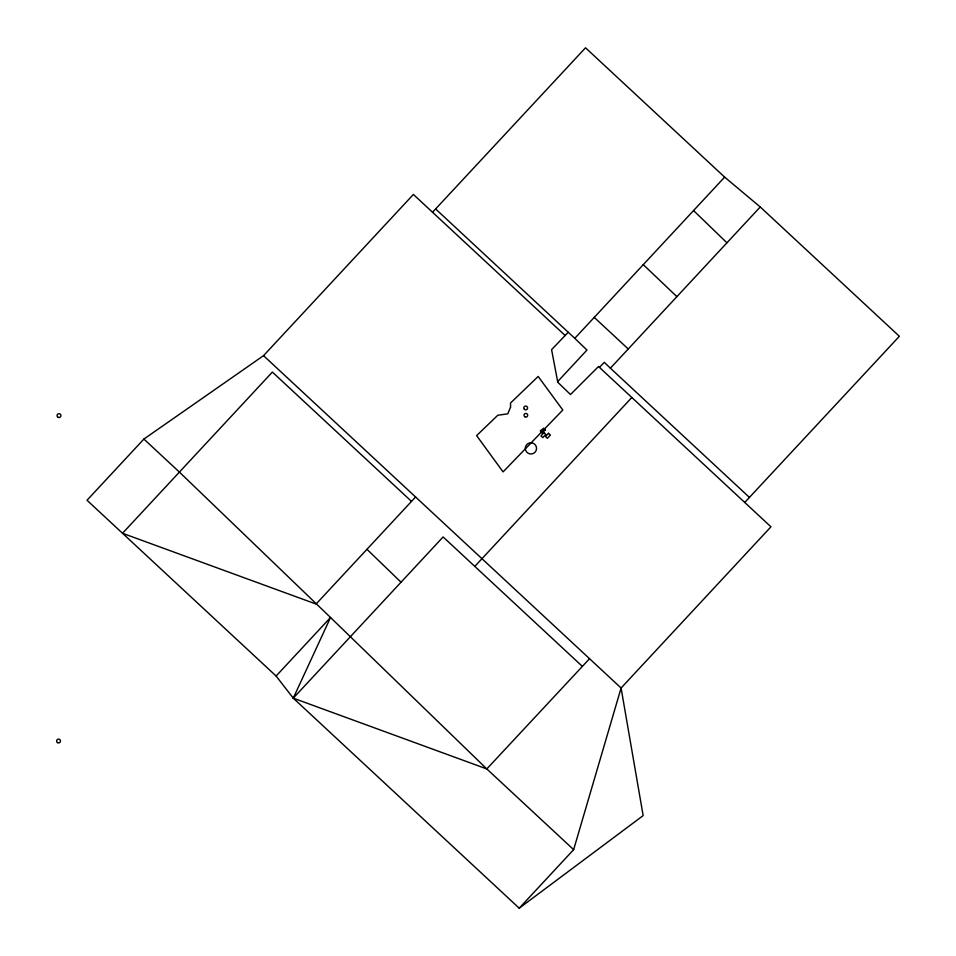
<?xml version="1.0" encoding="UTF-8"?>
<svg xmlns="http://www.w3.org/2000/svg" width="956" height="956" viewBox="0 0 956 956"><rect width="100%" height="100%" fill="white"/><g stroke="black" fill="none" stroke-linecap="round" stroke-linejoin="round"><path stroke-width="1.43" d="M565.187 335.556L413.386 194.45L263.533 355.656L143.89 439.067L87.008 500.263L276.105 676.035L293.265 698.155L519.216 908.2L573.648 849.657L621.089 688.021L770.942 526.816L598.504 366.518L570.493 394.529L557.778 382.257L551.588 349.633L568.258 332.258M573.648 849.657L486.807 768.935L293.265 698.155L330.525 617.492L179.405 472.085L143.89 439.067M432.542 212.256L585.526 47.8L724.636 177.123L760.247 206.974L899.369 336.297L744.736 502.45M415.585 496.989L316.066 604.049L122.523 533.281L272.376 372.075L411.498 501.386M557.659 381.599L586.96 350.075L574.783 338.328L724.636 177.123M276.105 676.035L330.525 617.492L486.807 768.935L589.541 658.696M293.265 698.155L443.118 536.949L582.24 666.272M749.516 497.502L610.394 368.191L760.247 206.974M474.797 566.406L631.82 397.493M599.424 367.379L604.312 362.324L610.394 368.191M519.216 908.2L643.149 815.599L621.089 688.021L263.533 355.656M643.269 264.657L676.896 296.647M594.25 317.392L628.247 348.988M435.673 209.006L574.783 338.328M693.554 210.571L726.942 242.812M366.961 549.306L401.042 582.216M525.406 447.516L525.37 448.973A5.605 5.605 0 0 0 531.046 453.981A5.605 5.605 0 0 0 536.519 448.758A5.605 5.605 0 0 0 531.799 442.843L530.341 442.807A5.605 5.605 0 0 0 525.406 447.516M510.564 407.113L507.815 413.84L497.813 415.239L476.614 435.613L503.071 471.894L562.809 410.028L538.168 376.449L510.528 403.026L510.564 407.113M543.868 432.566L540.988 435.996L542.817 437.621L545.792 434.263L543.868 432.566M548.517 433.283L545.529 436.581L547.334 438.302L550.405 435.088L548.517 433.283M545.398 430.057L541.813 432.901L540.331 430.869L543.725 428.204L545.398 430.057M524.713 416.685A1.816 1.816 0 0 0 527.664 415.549A1.816 1.816 0 0 0 525.202 413.566A1.816 1.816 0 0 0 524.713 416.685M57.862 417.151A1.912 1.912 0 0 0 60.897 415.788A1.912 1.912 0 0 0 58.208 413.84A1.912 1.912 0 0 0 57.862 417.151M524.378 409.288A1.876 1.876 0 0 0 527.521 408.427A1.876 1.876 0 0 0 525.202 406.133A1.876 1.876 0 0 0 524.378 409.288M57.42 742.573A1.912 1.912 0 0 0 60.455 741.223A1.912 1.912 0 0 0 57.754 739.275A1.912 1.912 0 0 0 57.42 742.573"/></g></svg>
